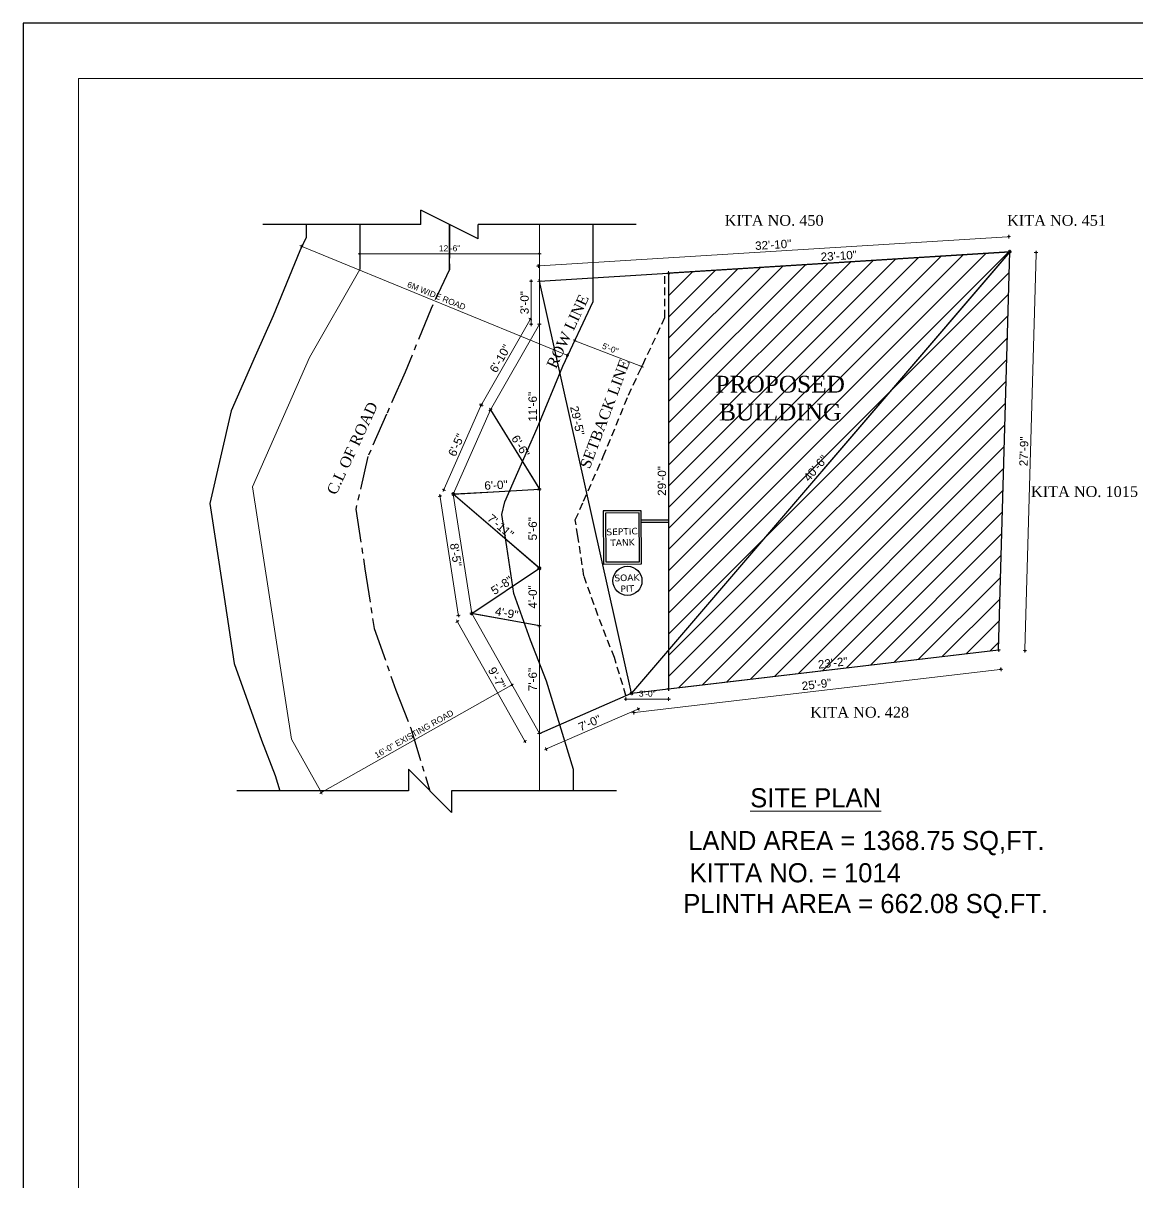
# Model space of a CAD drawing. Header units: inches. Extents: x 10143 to 20474, y -150 to 2442.
# Drawn here: x 17296 to 18228, y 1128 to 2098 of the extents above; entities that cross this region are included whole.
import ezdxf
from ezdxf.enums import TextEntityAlignment as Align

# ---------------------------------------------------------------- set-up
doc = ezdxf.new("R2010")
doc.units = ezdxf.units.IN
doc.header["$LTSCALE"] = 0.5
doc.header["$MEASUREMENT"] = 0
doc.header["$PDMODE"] = 66
doc.linetypes.add('CENTER2', pattern=[1.125, 0.75, -0.125, 0.125, -0.125])
doc.linetypes.add('DASHED2', pattern=[0.375, 0.25, -0.125])
for name, color, linetype, lineweight in [('A_hatch', 253, 'Continuous', 5), ('DW TEXT', 92, 'Continuous', 15), ('DW-SEC', 24, 'Continuous', 25), ('ELE1', 3, 'Continuous', 9), ('hatch', 9, 'Continuous', 0), ('Toilet', 7, 'Continuous', 25)]:
    doc.layers.add(name, color=color, linetype=linetype, lineweight=lineweight)
doc.styles.add('CEN', font='GOTHIC.TTF')
doc.styles.get("Standard").update_dxf_attribs({"font": 'arial.ttf'})
doc.dimstyles.new('S8', dxfattribs={"dimtxt": 5, "dimasz": 1, "dimexe": 6, "dimexo": 18, "dimgap": 1.9375, "dimtad": 1, "dimdec": 0, "dimzin": 3, "dimdsep": 46, "dimlunit": 4, "dimtxsty": 'Standard', "dimblk": 'dot 2', "dimcen": 12, "dimse1": 1, "dimse2": 1, "dimclrd": 1, "dimclre": 1, "dimclrt": 256, "dimadec": 0, "dimazin": 0, "dimtfac": 0.75, "dimtdec": 0, "dimtix": 1, "dimtmove": 1, "dimatfit": 3, "dimldrblk": 'DOT', "dimfxl": 1, "dimtolj": 1, "dimtzin": 0, "dimlwd": 9, "dimlwe": 9, "dimarcsym": 0})

# ---------------------------------------------------------------- blocks, each defined once
blk = doc.blocks.new('dot1')
at = {"layer": 'hatch'}
h = blk.add_hatch(color=256, dxfattribs=at)
edge = h.paths.add_edge_path()
edge.add_arc((0, 0), 1, 0, 360)
for p, q in [((3, 0), (-3, 0)), ((0, 3), (0, -3))]:
    blk.add_line(p, q, dxfattribs=at)
blk.add_circle((0, 0), 1, dxfattribs=at)
blk = doc.blocks.new('dot 2')
at = {"layer": 'hatch', "xscale": 0.5, "yscale": 0.5, "zscale": 0.5}
blk.add_blockref('dot1', (0, 0), dxfattribs=at)
blk = doc.blocks.new('*D2216')
at = {"layer": 'Defpoints', "color": 0, "transparency": 16777216}
for p in [(17686.78, 1774.37), (17647.69, 1707.46), (17655.69, 1703.93)]:
    blk.add_point(p, dxfattribs=at)
at = {"layer": 'Toilet', "color": 1, "lineweight": 9, "transparency": 16777216}
blk.add_line((17678.38, 1776.99), (17648.09, 1708.38), dxfattribs=at)
for p, rotation in [((17678.78, 1777.9), 66.18332484006677), ((17647.69, 1707.46), 246.1833248400668)]:
    blk.add_blockref('dot 2', p, dxfattribs=dict(at, rotation=rotation))
at = {"layer": 'Toilet', "transparency": 16777216, "insert": (17658.19, 1744.91), "char_height": 7, "attachment_point": 5, "rotation": 66.18332}
blk.add_mtext('\\A1;6\'-5"', dxfattribs=at)
blk = doc.blocks.new('_Dot')
at = {"color": 0, "linetype": 'ByBlock', "lineweight": -2}
blk.add_line((-0.5, 0), (-1, 0), dxfattribs=at)
at = {"color": 0, "linetype": 'ByBlock', "const_width": 0.5}
blk.add_lwpolyline([(-0.25, 0, 1), (0.25, 0, 1)], format="xyb", close=True, dxfattribs=at)
blk = doc.blocks.new('*D2217')
at = {"layer": 'Defpoints', "color": 0, "transparency": 16777216}
for p in [(17655.69, 1703.93), (17659.93, 1602.4), (17671.04, 1604.11)]:
    blk.add_point(p, dxfattribs=at)
at = {"layer": 'Toilet', "color": 1, "lineweight": 9, "transparency": 16777216}
blk.add_line((17644.72, 1701.23), (17659.78, 1603.38), dxfattribs=at)
for p, rotation in [((17644.57, 1702.22), 98.7459783766426), ((17659.93, 1602.4), 278.7459783766426)]:
    blk.add_blockref('dot 2', p, dxfattribs=dict(at, rotation=rotation))
at = {"layer": 'Toilet', "transparency": 16777216, "insert": (17657.7, 1653.15), "char_height": 7, "attachment_point": 5, "rotation": 278.74598}
blk.add_mtext('\\A1;8\'-5"', dxfattribs=at)
blk = doc.blocks.new('*D2218')
at = {"layer": 'Defpoints', "color": 0, "transparency": 16777216}
for p in [(17671.04, 1604.11), (17659.1, 1597.36), (17727.58, 1503.89)]:
    blk.add_point(p, dxfattribs=at)
at = {"layer": 'Toilet', "color": 1, "lineweight": 9, "transparency": 16777216}
blk.add_line((17715.14, 1498.02), (17659.59, 1596.49), dxfattribs=at)
for p, rotation in [((17659.1, 1597.36), 119.4291328499882), ((17715.63, 1497.15), 299.4291328499882)]:
    blk.add_blockref('dot 2', p, dxfattribs=dict(at, rotation=rotation))
at = {"layer": 'Toilet', "transparency": 16777216, "insert": (17692.16, 1549.97), "char_height": 7, "attachment_point": 5, "rotation": 299.42913}
blk.add_mtext('\\A1;9\'-7"', dxfattribs=at)
blk = doc.blocks.new('*D2219')
at = {"layer": 'Defpoints', "color": 0, "transparency": 16777216}
for p in [(17671.04, 1604.11), (17671.04, 1604.11), (17727.58, 1593.89)]:
    blk.add_point(p, dxfattribs=at)
at = {"layer": 'Toilet', "color": 1, "lineweight": 9, "transparency": 16777216}
blk.add_line((17726.59, 1594.07), (17672.03, 1603.93), dxfattribs=at)
for p, rotation in [((17671.04, 1604.11), 169.7612448606986), ((17727.58, 1593.89), 349.7612448606986)]:
    blk.add_blockref('dot 2', p, dxfattribs=dict(at, rotation=rotation))
at = {"layer": 'Toilet', "transparency": 16777216, "insert": (17700.29, 1604.42), "char_height": 7, "attachment_point": 5, "rotation": 349.76124}
blk.add_mtext('\\A1;4\'-9"', dxfattribs=at)
blk = doc.blocks.new('*D2220')
at = {"layer": 'Defpoints', "color": 0, "transparency": 16777216}
for p in [(17727.58, 1641.89), (17727.58, 1641.89), (17671.04, 1604.11)]:
    blk.add_point(p, dxfattribs=at)
at = {"layer": 'Toilet', "color": 1, "lineweight": 9, "transparency": 16777216}
blk.add_line((17671.87, 1604.66), (17726.74, 1641.34), dxfattribs=at)
for p, rotation in [((17727.58, 1641.89), 33.75990920513462), ((17671.04, 1604.11), 213.7599092051346)]:
    blk.add_blockref('dot 2', p, dxfattribs=dict(at, rotation=rotation))
at = {"layer": 'Toilet', "transparency": 16777216, "insert": (17696.25, 1627.58), "char_height": 7, "attachment_point": 5, "rotation": 33.75991}
blk.add_mtext('\\A1;5\'-8"', dxfattribs=at)
blk = doc.blocks.new('*D2221')
at = {"layer": 'Defpoints', "color": 0, "transparency": 16777216}
for p in [(17655.69, 1703.93), (17655.69, 1703.93), (17727.58, 1641.89)]:
    blk.add_point(p, dxfattribs=at)
at = {"layer": 'Toilet', "color": 1, "lineweight": 9, "transparency": 16777216}
blk.add_line((17726.82, 1642.55), (17656.44, 1703.28), dxfattribs=at)
for p, rotation in [((17655.69, 1703.93), 139.2079858776074), ((17727.58, 1641.89), 319.2079858776074)]:
    blk.add_blockref('dot 2', p, dxfattribs=dict(at, rotation=rotation))
at = {"layer": 'Toilet', "transparency": 16777216, "insert": (17695.19, 1677.04), "char_height": 7, "attachment_point": 5, "rotation": 319.20799}
blk.add_mtext('\\A1;7\'-11"', dxfattribs=at)
blk = doc.blocks.new('*D2222')
at = {"layer": 'Defpoints', "color": 0, "transparency": 16777216}
for p in [(17727.58, 1707.89), (17727.58, 1707.89), (17655.69, 1703.93)]:
    blk.add_point(p, dxfattribs=at)
at = {"layer": 'Toilet', "color": 1, "lineweight": 9, "transparency": 16777216}
blk.add_line((17656.68, 1703.99), (17726.58, 1707.84), dxfattribs=at)
for p, rotation in [((17727.58, 1707.89), 3.155220270786548), ((17655.69, 1703.93), 183.1552202707866)]:
    blk.add_blockref('dot 2', p, dxfattribs=dict(at, rotation=rotation))
at = {"layer": 'Toilet', "transparency": 16777216, "insert": (17691.33, 1711.42), "char_height": 7, "attachment_point": 5, "rotation": 3.15522}
blk.add_mtext('\\A1;6\'-0"', dxfattribs=at)
blk = doc.blocks.new('*D2223')
at = {"layer": 'Defpoints', "color": 0, "transparency": 16777216}
for p in [(17686.78, 1774.37), (17727.58, 1707.89), (17727.58, 1707.89)]:
    blk.add_point(p, dxfattribs=at)
at = {"layer": 'Toilet', "color": 1, "lineweight": 9, "transparency": 16777216}
blk.add_line((17687.3, 1773.52), (17727.05, 1708.75), dxfattribs=at)
for p, rotation in [((17686.78, 1774.37), 121.5366005046869), ((17727.58, 1707.89), 301.5366005046869)]:
    blk.add_blockref('dot 2', p, dxfattribs=dict(at, rotation=rotation))
at = {"layer": 'Toilet', "transparency": 16777216, "insert": (17711.88, 1744.02), "char_height": 7, "attachment_point": 5, "rotation": 301.5366}
blk.add_mtext('\\A1;6\'-6"', dxfattribs=at)
blk = doc.blocks.new('*D2201')
at = {"layer": 'Defpoints', "color": 0, "transparency": 16777216}
for p in [(17727.58, 1593.89), (17727.58, 1593.89), (17727.58, 1503.89)]:
    blk.add_point(p, dxfattribs=at)
at = {"layer": 'Toilet', "color": 1, "lineweight": 9, "transparency": 16777216}
blk.add_line((17727.58, 1504.89), (17727.58, 1592.89), dxfattribs=at)
for p, rotation in [((17727.58, 1593.89), 90), ((17727.58, 1503.89), 270)]:
    blk.add_blockref('dot 2', p, dxfattribs=dict(at, rotation=rotation))
at = {"layer": 'Toilet', "transparency": 16777216, "insert": (17722.06, 1548.89), "char_height": 7, "attachment_point": 5, "rotation": 90}
blk.add_mtext('\\A1;7\'-6"', dxfattribs=at)
blk = doc.blocks.new('*D2197')
at = {"layer": 'Defpoints', "color": 0, "transparency": 16777216}
for p in [(17727.58, 1641.89), (17727.58, 1641.89), (17727.58, 1593.89)]:
    blk.add_point(p, dxfattribs=at)
at = {"layer": 'Toilet', "color": 1, "lineweight": 9, "transparency": 16777216}
blk.add_line((17727.58, 1594.89), (17727.58, 1640.89), dxfattribs=at)
for p, rotation in [((17727.58, 1641.89), 90), ((17727.58, 1593.89), 270)]:
    blk.add_blockref('dot 2', p, dxfattribs=dict(at, rotation=rotation))
at = {"layer": 'Toilet', "transparency": 16777216, "insert": (17722.06, 1617.89), "char_height": 7, "attachment_point": 5, "rotation": 90}
blk.add_mtext('\\A1;4\'-0"', dxfattribs=at)
blk = doc.blocks.new('*D2202')
at = {"layer": 'Defpoints', "color": 0, "transparency": 16777216}
for p in [(17804.6, 1537.4), (17810.34, 1524.22), (17727.58, 1503.89)]:
    blk.add_point(p, dxfattribs=at)
at = {"layer": 'Toilet', "color": 1, "lineweight": 9, "transparency": 16777216}
blk.add_line((17734.23, 1491.12), (17809.42, 1523.82), dxfattribs=at)
for p, rotation in [((17810.34, 1524.22), 23.50869655944926), ((17733.31, 1490.72), 203.5086965594493)]:
    blk.add_blockref('dot 2', p, dxfattribs=dict(at, rotation=rotation))
at = {"layer": 'Toilet', "transparency": 16777216, "insert": (17769.62, 1512.52), "char_height": 7, "attachment_point": 5, "rotation": 23.5087}
blk.add_mtext('\\A1;7\'-0"', dxfattribs=at)
blk = doc.blocks.new('*D2203')
at = {"layer": 'Defpoints', "color": 0, "transparency": 16777216}
for p in [(18111.48, 1573.6), (18111.48, 1573.6), (17835.58, 1541.05)]:
    blk.add_point(p, dxfattribs=at)
at = {"layer": 'Toilet', "color": 1, "lineweight": 9, "transparency": 16777216}
blk.add_line((17836.57, 1541.17), (18110.48, 1573.48), dxfattribs=at)
for p, rotation in [((18111.48, 1573.6), 6.727351048225756), ((17835.58, 1541.05), 186.7273510482258)]:
    blk.add_blockref('dot 2', p, dxfattribs=dict(at, rotation=rotation))
at = {"layer": 'Toilet', "transparency": 16777216, "insert": (17972.88, 1562.8), "char_height": 7, "attachment_point": 5, "rotation": 6.72735}
blk.add_mtext('\\A1;23\'-2"', dxfattribs=at)
blk = doc.blocks.new('*D2204')
at = {"layer": 'Defpoints', "color": 0, "transparency": 16777216}
for p in [(18111.48, 1573.6), (18113.38, 1557.43), (17804.6, 1537.4)]:
    blk.add_point(p, dxfattribs=at)
at = {"layer": 'Toilet', "color": 1, "lineweight": 9, "transparency": 16777216}
blk.add_line((17807.5, 1521.35), (18112.39, 1557.32), dxfattribs=at)
for p, rotation in [((18113.38, 1557.43), 6.727351048229242), ((17806.51, 1521.23), 186.7273510482293)]:
    blk.add_blockref('dot 2', p, dxfattribs=dict(at, rotation=rotation))
at = {"layer": 'Toilet', "transparency": 16777216, "insert": (17959.3, 1544.81), "char_height": 7, "attachment_point": 5, "rotation": 6.72735}
blk.add_mtext('\\A1;25\'-9"', dxfattribs=at)
blk = doc.blocks.new('*D2205')
at = {"layer": 'Defpoints', "color": 0, "transparency": 16777216}
for p in [(18120.81, 1906.47), (18142.81, 1905.85), (18111.48, 1573.6)]:
    blk.add_point(p, dxfattribs=at)
at = {"layer": 'Toilet', "color": 1, "lineweight": 9, "transparency": 16777216}
blk.add_line((18133.5, 1573.98), (18142.78, 1904.85), dxfattribs=at)
for p, rotation in [((18142.81, 1905.85), 88.39404783827624), ((18133.48, 1572.98), 268.3940478382763)]:
    blk.add_blockref('dot 2', p, dxfattribs=dict(at, rotation=rotation))
at = {"layer": 'Toilet', "transparency": 16777216, "insert": (18132.63, 1739.57), "char_height": 7, "attachment_point": 5, "rotation": 88.39405}
blk.add_mtext('\\A1;27\'-9"', dxfattribs=at)
blk = doc.blocks.new('*D2206')
at = {"layer": 'Defpoints', "color": 0, "transparency": 16777216}
for p in [(18120.81, 1906.47), (17804.6, 1537.4), (17804.6, 1537.4)]:
    blk.add_point(p, dxfattribs=at)
at = {"layer": 'Toilet', "color": 1, "lineweight": 9, "transparency": 16777216}
blk.add_line((18120.16, 1905.71), (17805.25, 1538.16), dxfattribs=at)
for p, rotation in [((18120.81, 1906.47), 49.41106952184369), ((17804.6, 1537.4), 229.4110695218437)]:
    blk.add_blockref('dot 2', p, dxfattribs=dict(at, rotation=rotation))
at = {"layer": 'Toilet', "transparency": 16777216, "insert": (17958.52, 1725.52), "char_height": 7, "attachment_point": 5, "rotation": 49.41107}
blk.add_mtext('\\A1;40\'-6"', dxfattribs=at)
blk = doc.blocks.new('*D2207')
at = {"layer": 'Defpoints', "color": 0, "transparency": 16777216}
for p in [(17835.58, 1888.64), (17835.58, 1541.05), (17835.58, 1541.05)]:
    blk.add_point(p, dxfattribs=at)
at = {"layer": 'Toilet', "color": 1, "lineweight": 9, "transparency": 16777216}
blk.add_line((17835.58, 1887.64), (17835.58, 1542.05), dxfattribs=at)
for p, rotation in [((17835.58, 1888.64), 90), ((17835.58, 1541.05), 270)]:
    blk.add_blockref('dot 2', p, dxfattribs=dict(at, rotation=rotation))
at = {"layer": 'Toilet', "transparency": 16777216, "insert": (17830.06, 1714.85), "char_height": 7, "attachment_point": 5, "rotation": 90}
blk.add_mtext('\\A1;29\'-0"', dxfattribs=at)
blk = doc.blocks.new('*D2208')
at = {"layer": 'Defpoints', "color": 0, "transparency": 16777216}
for p in [(18120.81, 1906.47), (17835.58, 1888.64), (17835.58, 1888.64)]:
    blk.add_point(p, dxfattribs=at)
at = {"layer": 'Toilet', "color": 1, "lineweight": 9, "transparency": 16777216}
blk.add_line((18119.81, 1906.4), (17836.57, 1888.71), dxfattribs=at)
for p, rotation in [((18120.81, 1906.47), 3.575827605927469), ((17835.58, 1888.64), 183.5758276059275)]:
    blk.add_blockref('dot 2', p, dxfattribs=dict(at, rotation=rotation))
at = {"layer": 'Toilet', "transparency": 16777216, "insert": (17977.85, 1903.06), "char_height": 7, "attachment_point": 5, "rotation": 3.57583}
blk.add_mtext('\\A1;23\'-10"', dxfattribs=at)
blk = doc.blocks.new('*D2209')
at = {"layer": 'Defpoints', "color": 0, "transparency": 16777216}
for p in [(18120.02, 1919.12), (18120.81, 1906.47), (17727.58, 1881.89)]:
    blk.add_point(p, dxfattribs=at)
at = {"layer": 'Toilet', "color": 1, "lineweight": 9, "transparency": 16777216}
blk.add_line((17727.78, 1894.61), (18119.02, 1919.06), dxfattribs=at)
for p, rotation in [((18120.02, 1919.12), 3.575827605930799), ((17726.79, 1894.55), 183.5758276059308)]:
    blk.add_blockref('dot 2', p, dxfattribs=dict(at, rotation=rotation))
at = {"layer": 'Toilet', "transparency": 16777216, "insert": (17923.06, 1912.34), "char_height": 7, "attachment_point": 5, "rotation": 3.57583}
blk.add_mtext('\\A1;32\'-10"', dxfattribs=at)
blk = doc.blocks.new('*D2210')
at = {"layer": 'Defpoints', "color": 0, "transparency": 16777216}
for p in [(17727.58, 1881.89), (17727.58, 1881.89), (17804.6, 1537.4)]:
    blk.add_point(p, dxfattribs=at)
at = {"layer": 'Toilet', "color": 1, "lineweight": 9, "transparency": 16777216}
blk.add_line((17804.39, 1538.38), (17727.79, 1880.92), dxfattribs=at)
for p, rotation in [((17727.58, 1881.89), 102.6038913630152), ((17804.6, 1537.4), 282.6038913630152)]:
    blk.add_blockref('dot 2', p, dxfattribs=dict(at, rotation=rotation))
at = {"layer": 'Toilet', "transparency": 16777216, "insert": (17759.29, 1765.31), "char_height": 7, "attachment_point": 5, "rotation": 282.60389}
blk.add_mtext('\\A1;29\'-5"', dxfattribs=at)
blk = doc.blocks.new('*D2198')
at = {"layer": 'Defpoints', "color": 0, "transparency": 16777216}
for p in [(17757.21, 1832.23), (17813.31, 1810.53), (17813.31, 1810.53)]:
    blk.add_point(p, dxfattribs=at)
at = {"layer": 'Toilet', "color": 1, "lineweight": 9, "transparency": 16777216}
blk.add_line((17758.14, 1831.86), (17812.38, 1810.89), dxfattribs=at)
for p, rotation in [((17757.21, 1832.23), 158.8602142753303), ((17813.31, 1810.53), 338.8602142753302)]:
    blk.add_blockref('dot 2', p, dxfattribs=dict(at, rotation=rotation))
at = {"layer": 'Toilet', "transparency": 16777216, "insert": (17786.88, 1825.57), "char_height": 5, "attachment_point": 5, "rotation": 338.86021}
blk.add_mtext('\\A1;5\'-0"', dxfattribs=at)
blk = doc.blocks.new('*D2211')
at = {"layer": 'Defpoints', "color": 0, "transparency": 16777216}
for p in [(17727.58, 1845.89), (17679.23, 1778.68), (17686.78, 1774.37)]:
    blk.add_point(p, dxfattribs=at)
at = {"layer": 'Toilet', "color": 1, "lineweight": 9, "transparency": 16777216}
blk.add_line((17719.53, 1849.33), (17679.73, 1779.55), dxfattribs=at)
for p, rotation in [((17720.03, 1850.2), 60.29818041012634), ((17679.23, 1778.68), 240.2981804101263)]:
    blk.add_blockref('dot 2', p, dxfattribs=dict(at, rotation=rotation))
at = {"layer": 'Toilet', "transparency": 16777216, "insert": (17694.84, 1817.17), "char_height": 7, "attachment_point": 5, "rotation": 60.29818}
blk.add_mtext('\\A1;6\'-10"', dxfattribs=at)
blk = doc.blocks.new('*D2212')
at = {"layer": 'Defpoints', "color": 0, "transparency": 16777216}
for p in [(17727.58, 1881.89), (17720.78, 1845.89), (17727.58, 1845.89)]:
    blk.add_point(p, dxfattribs=at)
at = {"layer": 'Toilet', "color": 1, "lineweight": 9, "transparency": 16777216}
blk.add_line((17720.78, 1880.89), (17720.78, 1846.89), dxfattribs=at)
for p, rotation in [((17720.78, 1881.89), 90), ((17720.78, 1845.89), 270)]:
    blk.add_blockref('dot 2', p, dxfattribs=dict(at, rotation=rotation))
at = {"layer": 'Toilet', "transparency": 16777216, "insert": (17715.26, 1863.89), "char_height": 7, "attachment_point": 5, "rotation": 90}
blk.add_mtext('\\A1;3\'-0"', dxfattribs=at)
blk = doc.blocks.new('*D2213')
at = {"color": 1, "lineweight": 9, "transparency": 16777216}
blk.add_line((17703.87, 1543.88), (17546.23, 1454.95), dxfattribs=at)
at = {"layer": 'Defpoints', "color": 0, "transparency": 16777216}
for p in [(17699.31, 1554), (17539.92, 1464.08), (17545.35, 1454.45)]:
    blk.add_point(p, dxfattribs=at)
at = {"color": 1, "lineweight": 9, "transparency": 16777216}
for p, rotation in [((17704.74, 1544.37), 29.42913284998708), ((17545.35, 1454.45), 209.4291328499871)]:
    blk.add_blockref('dot 2', p, dxfattribs=dict(at, rotation=rotation))
at = {"transparency": 16777216, "insert": (17622.83, 1503.35), "char_height": 5, "attachment_point": 5, "rotation": 29.42913}
blk.add_mtext('\\A1;16\'-0" {\\fArial TUR|b0|i0|c162|p34;E}XISTING ROAD', dxfattribs=at)
blk = doc.blocks.new('*D2214')
at = {"color": 1, "lineweight": 9, "transparency": 16777216}
blk.add_line((17749.98, 1820.36), (17529.77, 1910.66), dxfattribs=at)
at = {"layer": 'Defpoints', "color": 0, "transparency": 16777216}
for p in [(17528.85, 1911.04), (17525.05, 1901.77), (17747.1, 1810.71)]:
    blk.add_point(p, dxfattribs=at)
at = {"color": 1, "lineweight": 9, "transparency": 16777216}
for p, rotation in [((17528.85, 1911.04), 157.7033724257379), ((17750.9, 1819.98), 337.7033724257379)]:
    blk.add_blockref('dot 2', p, dxfattribs=dict(at, rotation=rotation))
at = {"transparency": 16777216, "insert": (17641.59, 1869.69), "char_height": 5, "attachment_point": 5, "rotation": 337.70337}
blk.add_mtext('\\A1;6M WIDE ROAD', dxfattribs=at)
blk = doc.blocks.new('*D2215')
at = {"layer": 'Defpoints', "color": 0, "transparency": 16777216}
for p in [(17577.58, 1910.52), (17727.58, 1910.52), (17727.58, 1904.86)]:
    blk.add_point(p, dxfattribs=at)
at = {"layer": 'Toilet', "color": 1, "lineweight": 9, "transparency": 16777216}
blk.add_line((17578.58, 1904.86), (17726.58, 1904.86), dxfattribs=at)
at = {"layer": 'Toilet', "color": 1, "lineweight": 9, "transparency": 16777216, "rotation": 180}
blk.add_blockref('dot 2', (17577.58, 1904.86), dxfattribs=at)
at = {"layer": 'Toilet', "color": 1, "lineweight": 9, "transparency": 16777216}
blk.add_blockref('dot 2', (17727.58, 1904.86), dxfattribs=at)
at = {"layer": 'Toilet', "transparency": 16777216, "insert": (17652.58, 1909.35), "char_height": 5, "attachment_point": 5}
blk.add_mtext('\\A1;12\'-6"', dxfattribs=at)
blk = doc.blocks.new('*D2199')
at = {"layer": 'Defpoints', "color": 0, "transparency": 16777216}
for p in [(17727.58, 1707.89), (17727.58, 1707.89), (17727.58, 1641.89)]:
    blk.add_point(p, dxfattribs=at)
at = {"layer": 'Toilet', "color": 1, "lineweight": 9, "transparency": 16777216}
blk.add_line((17727.58, 1642.89), (17727.58, 1706.89), dxfattribs=at)
for p, rotation in [((17727.58, 1707.89), 90), ((17727.58, 1641.89), 270)]:
    blk.add_blockref('dot 2', p, dxfattribs=dict(at, rotation=rotation))
at = {"layer": 'Toilet', "transparency": 16777216, "insert": (17722.06, 1674.89), "char_height": 7, "attachment_point": 5, "rotation": 90}
blk.add_mtext('\\A1;5\'-6"', dxfattribs=at)
blk = doc.blocks.new('*D2200')
at = {"layer": 'Defpoints', "color": 0, "transparency": 16777216}
for p in [(17727.58, 1845.89), (17727.58, 1845.89), (17727.58, 1707.89)]:
    blk.add_point(p, dxfattribs=at)
at = {"layer": 'Toilet', "color": 1, "lineweight": 9, "transparency": 16777216}
blk.add_line((17727.58, 1708.89), (17727.58, 1844.89), dxfattribs=at)
for p, rotation in [((17727.58, 1845.89), 90), ((17727.58, 1707.89), 270)]:
    blk.add_blockref('dot 2', p, dxfattribs=dict(at, rotation=rotation))
at = {"layer": 'Toilet', "transparency": 16777216, "insert": (17722.06, 1776.89), "char_height": 7, "attachment_point": 5, "rotation": 90}
blk.add_mtext('\\A1;11\'-6"', dxfattribs=at)
blk = doc.blocks.new('*D2224')
at = {"layer": 'Defpoints', "color": 0, "transparency": 16777216}
for p in [(17835.58, 1542.05), (17800, 1535.4), (17835.58, 1532.51)]:
    blk.add_point(p, dxfattribs=at)
at = {"layer": 'Toilet', "color": 1, "lineweight": 9, "transparency": 16777216}
blk.add_line((17801, 1532.51), (17834.58, 1532.51), dxfattribs=at)
at = {"layer": 'Toilet', "color": 1, "lineweight": 9, "transparency": 16777216, "rotation": 180}
blk.add_blockref('dot 2', (17800, 1532.51), dxfattribs=at)
at = {"layer": 'Toilet', "color": 1, "lineweight": 9, "transparency": 16777216}
blk.add_blockref('dot 2', (17835.58, 1532.51), dxfattribs=at)
at = {"layer": 'Toilet', "transparency": 16777216, "insert": (17817.79, 1537), "char_height": 5, "attachment_point": 5}
blk.add_mtext('\\A1;3\'-0"', dxfattribs=at)

msp = doc.modelspace()

# ---------------------------------------------------------------- hatches: boundary and pattern name
at = {"layer": 'DW-SEC'}
h = msp.add_hatch(dxfattribs=at)
h.set_pattern_fill('ANSI31', color=256, scale=100)
h.set_pattern_definition([(45, (8938.412, 3614.368), (-8.838835, 8.838835), [])])
h.paths.add_polyline_path([(18120.81, 1906.47), (17835.58, 1573.55), (17835.58, 1541.05), (18111.48, 1573.6)])
h.paths.add_polyline_path([(18120.81, 1906.47), (17835.58, 1888.64), (17835.58, 1573.55)], flags=17)
h.paths.add_polyline_path([(17954.9, 1710.13), (17973.39, 1731.71), (17962.43, 1741.09), (17943.95, 1719.52)], flags=24)
h.paths.add_polyline_path([(17872.81, 1757.46), (17985.5, 1757.46), (17985.5, 1810.69), (17872.81, 1810.69)], flags=24)

# ---------------------------------------------------------------- linework, layer by layer
at = {"color": 4, "ltscale": 5}
for p, q in [((17812.81, 1680.52), (17835.58, 1680.52)), ((17812.86, 1682.35), (17835.58, 1682.35))]:
    msp.add_line(p, q, dxfattribs=at)
for points in [[(17813.01, 1645.47), (17812.76, 1689.94), (17781.05, 1689.81), (17781.3, 1645.33)], [(17811.17, 1647.29), (17810.94, 1688.1), (17782.89, 1687.99), (17783.12, 1647.17)]]:
    msp.add_lwpolyline(points, close=True, dxfattribs=at)
msp.add_circle((17801.21, 1631.35), 12.18, dxfattribs=at)
at = {"layer": 'A_hatch', "color": 11, "ltscale": 5}
for p, q in [((17577.58, 1891.72), (17577.58, 1929.31)), ((17727.58, 1881.89), (17727.58, 1929.31)), ((17577.58, 1891.72), (17535.49, 1817.94)), ((17727.58, 1881.89), (17727.58, 1503.89)), ((17727.58, 1881.89), (17727.58, 1845.89)), ((17727.58, 1845.89), (17686.78, 1774.37)), ((17535.49, 1817.94), (17487.82, 1709.95)), ((17686.78, 1774.37), (17655.69, 1703.93)), ((17487.82, 1709.95), (17520.29, 1498.89)), ((17655.69, 1703.93), (17671.04, 1604.11)), ((17727.58, 1503.89), (17671.04, 1604.11)), ((17727.58, 1503.89), (17727.58, 1455.83)), ((17544.58, 1455.83), (17520.29, 1498.89))]:
    msp.add_line(p, q, dxfattribs=at)
at = {"layer": 'Defpoints'}
msp.add_lwpolyline([(20473.76, 2097.54), (17296.16, 2097.54), (17296.16, -150.43), (20473.76, -150.43)], close=True, dxfattribs=at)
at = {"layer": 'ELE1'}
msp.add_lwpolyline([(17342.47, 2051.22), (20427.44, 2051.22), (20427.44, -104.11), (17342.47, -104.11)], close=True, dxfattribs=at)
at = {"layer": 'Toilet'}
for p, q in [((17628.58, 1929.31), (17628.58, 1941.31)), ((17676.58, 1917.31), (17628.58, 1941.31)), ((17628.58, 1929.31), (17496.58, 1929.31)), ((17652.58, 1917.31), (17652.58, 1929.31)), ((17652.58, 1891.72), (17652.58, 1929.31)), ((17808.58, 1929.31), (17676.58, 1929.31)), ((17676.58, 1917.31), (17676.58, 1929.31)), ((17727.58, 1881.89), (18120.81, 1906.47)), ((18120.81, 1906.47), (17804.6, 1537.4)), ((18111.48, 1573.6), (18120.81, 1906.47)), ((17804.6, 1537.4), (17727.58, 1881.89)), ((17686.78, 1774.37), (17727.58, 1707.89)), ((17655.69, 1703.93), (17727.58, 1707.89)), ((17727.58, 1641.89), (17655.69, 1703.93)), ((17671.04, 1604.11), (17727.58, 1641.89)), ((17727.58, 1593.89), (17671.04, 1604.11)), ((17804.6, 1537.4), (18111.48, 1573.6)), ((17727.58, 1503.89), (17804.6, 1537.4)), ((17618.08, 1473.83), (17618.08, 1455.83)), ((17654.08, 1437.83), (17618.08, 1473.83)), ((17618.08, 1455.83), (17474.63, 1455.83)), ((17792.08, 1455.83), (17654.08, 1455.83)), ((17654.08, 1455.83), (17654.08, 1437.83))]:
    msp.add_line(p, q, dxfattribs=at)
at = {"layer": 'Toilet', "color": 2, "true_color": 0xf1eb1f}
msp.add_line((17577.58, 1929.31), (17577.58, 1891.72), dxfattribs=at)
at = {"layer": 'Toilet'}
for points in [[(17532.58, 1929.31), (17532.58, 1918.5), (17527.32, 1907.32), (17505, 1852.87), (17490.09, 1819.11), (17469.97, 1773.51), (17452.03, 1695.94), (17463.22, 1623.23), (17472.6, 1562.22), (17495.23, 1498.11), (17506.7, 1468.72), (17510.63, 1455.83)], [(17756.08, 1455.83), (17756.08, 1473.71), (17733.6, 1547.46), (17720.23, 1581.71), (17706.4, 1620.9), (17700.43, 1659.72), (17696.26, 1686.83), (17698.69, 1697.35), (17709.66, 1722.19), (17725.85, 1758.87), (17747.1, 1810.71), (17772.58, 1864.94), (17772.58, 1929.31)]]:
    msp.add_lwpolyline(points, dxfattribs=at)
at = {"layer": 'Toilet', "linetype": 'CENTER2', "ltscale": 75}
msp.add_lwpolyline([(17652.58, 1929.31), (17652.58, 1891.72), (17637.21, 1859.02), (17615.42, 1805.87), (17599.87, 1770.65), (17584.33, 1735.43), (17574.14, 1691.39), (17581.82, 1641.47), (17589.5, 1591.56), (17607.73, 1539.91), (17620.15, 1508.09), (17636.08, 1455.83)], dxfattribs=at)
at = {"layer": 'Toilet'}
msp.add_lwpolyline([(18120.81, 1906.47), (17835.58, 1888.64), (17835.58, 1541.05), (18111.48, 1573.6)], close=True, dxfattribs=at)
at = {"layer": 'Toilet', "linetype": 'DASHED2', "ltscale": 50}
msp.add_lwpolyline([(17800, 1535.4), (17790.33, 1567.15), (17776.48, 1602.61), (17764.85, 1635.57), (17759.73, 1668.84), (17757.65, 1682.35), (17764.55, 1697.96), (17781.06, 1735.37), (17802.05, 1786.56), (17832.58, 1851.55), (17832.58, 1888.46)], dxfattribs=at)

# ---------------------------------------------------------------- texts
at = {"attachment_point": 2}
for s, width, insert, char_height in [('{\\fTimes New Roman|b0|i0|c0|p18;KITA NO. 450}', 111.9394, (17923.84, 1937.21), 9), ('{\\fTimes New Roman|b0|i0|c0|p18;KITA NO. 451}', 111.9394, (18159.91, 1937.21), 9), ('{\\fTimes New Roman|b0|i0|c0|p18;PROPOSED BUILDING}', 139.5602, (17928.93, 1802.77), 14), ('{\\fTimes New Roman|b0|i0|c0|p18;KITA NO. 1015}', 111.9394, (18183.26, 1710.46), 9), ('{\\fTimes New Roman|b0|i0|c0|p18;KITA NO. 428}', 111.9394, (17995.33, 1526.02), 9)]:
    msp.add_mtext_dynamic_manual_height_columns(s, width=width, gutter_width=50, heights=[0], dxfattribs=dict(at, insert=insert, char_height=char_height))
at = {"char_height": 9, "attachment_point": 2}
for s, insert, rotation in [('{\\fTimes New Roman|b0|i0|c0|p18;ROW LINE}', (17747.18, 1841.87), 65), ('{\\fTimes New Roman|b0|i0|c0|p18;SETBACK LINE}', (17778.17, 1772.64), 69.36431), ('{\\fTimes New Roman|b0|i0|c0|p18;C.L OF ROAD}', (17567.1, 1744.15), 65)]:
    msp.add_mtext_dynamic_manual_height_columns(s, width=111.9394, gutter_width=50, heights=[0], dxfattribs=dict(at, insert=insert, rotation=rotation))
at = {"color": 0, "char_height": 5.4884, "width": 97.8815, "attachment_point": 2, "rotation": 1.93532}
for s, insert in [('{\\fVerdana|b0|i0|c0|p34;SEPTIC \\PTANK}', (17796.63, 1675.33)), ('{\\fVerdana|b0|i0|c0|p34;SOAK \\PPIT}', (17800.65, 1636.76))]:
    msp.add_mtext(s, dxfattribs=dict(at, insert=insert))
at = {"layer": 'DW TEXT', "ltscale": 0.13, "style": 'CEN'}
for s, p in [('%%USITE PLAN', (17958.52, 1450)), ('LAND AREA = 1368.75 SQ,FT.', (18000.89, 1414.27)), ('KITTA NO. = 1014  ', (17947.45, 1387.35)), ('PLINTH AREA = 662.08 SQ.FT.', (18000.38, 1361.6))]:
    msp.add_text(s, height=16, dxfattribs=at).set_placement(p, align=Align.MIDDLE_CENTER)

# ---------------------------------------------------------------- dimensions: what is measured, and where the dimension line sits
for p1, p2, distance, text, picture, middle in [((17747.1, 1810.71), (17525.05, 1901.77), -10.01, '6M WIDE ROAD', '*D2214', (17641.59, 1869.69)), ((17699.31, 1554), (17539.92, 1464.08), 11.05, '16\'-0" {\\fArial TUR|b0|i0|c162|p34;E}XISTING ROAD', '*D2213', (17622.83, 1503.35))]:
    dim = msp.add_aligned_dim(p1=p1, p2=p2, distance=distance, text=text, dimstyle='S8', override={"dimfxl": 2, "dimfxlon": 1, "dimarcsym": 1})
    dim.commit()
    dim.dimension.update_dxf_attribs({"geometry": picture, "text_midpoint": middle})
at = {"layer": 'Toilet'}
for p1, p2, distance, override, picture, middle in [((17727.58, 1881.89), (18120.81, 1906.47), 12.68, {"dimtxt": 7, "dimfxl": 2, "dimfxlon": 1, "dimarcsym": 1}, '*D2209', (17923.06, 1912.34)), ((18120.81, 1906.47), (17804.6, 1537.4), 0, {"dimtxt": 7, "dimfxl": 2, "dimfxlon": 1, "dimarcsym": 1}, '*D2206', (17958.52, 1725.52)), ((18120.81, 1906.47), (17835.58, 1888.64), 0, {"dimtxt": 7, "dimfxl": 2, "dimfxlon": 1, "dimarcsym": 1}, '*D2208', (17977.85, 1903.06)), ((18111.48, 1573.6), (18120.81, 1906.47), -22.01, {"dimtxt": 7, "dimfxl": 2, "dimfxlon": 1, "dimarcsym": 1}, '*D2205', (18132.63, 1739.57)), ((17727.58, 1845.89), (17686.78, 1774.37), -8.69, {"dimtxt": 7, "dimfxl": 2, "dimfxlon": 1, "dimarcsym": 1}, '*D2211', (17694.84, 1817.17)), ((17757.21, 1832.23), (17813.31, 1810.53), 0, {"dimfxl": 2, "dimfxlon": 1, "dimarcsym": 1}, '*D2198', (17786.88, 1825.57)), ((17686.78, 1774.37), (17655.69, 1703.93), -8.74, {"dimtxt": 7, "dimfxl": 2, "dimfxlon": 1, "dimarcsym": 1}, '*D2216', (17658.19, 1744.91)), ((17686.78, 1774.37), (17727.58, 1707.89), 0, {"dimtxt": 7, "dimfxl": 2, "dimfxlon": 1, "dimarcsym": 1}, '*D2223', (17711.88, 1744.02)), ((17655.69, 1703.93), (17727.58, 1707.89), 0, {"dimtxt": 7, "dimfxl": 2, "dimfxlon": 1, "dimarcsym": 1}, '*D2222', (17691.33, 1711.42)), ((17655.69, 1703.93), (17671.04, 1604.11), -11.24, {"dimtxt": 7, "dimfxl": 2, "dimfxlon": 1, "dimarcsym": 1}, '*D2217', (17657.7, 1653.15)), ((17727.58, 1641.89), (17655.69, 1703.93), 0, {"dimtxt": 7, "dimfxl": 2, "dimfxlon": 1, "dimarcsym": 1}, '*D2221', (17695.19, 1677.04)), ((17671.04, 1604.11), (17727.58, 1641.89), 0, {"dimtxt": 7, "dimfxl": 2, "dimfxlon": 1, "dimarcsym": 1}, '*D2220', (17696.25, 1627.58)), ((17727.58, 1593.89), (17671.04, 1604.11), 0, {"dimtxt": 7, "dimfxl": 2, "dimfxlon": 1, "dimarcsym": 1}, '*D2219', (17700.29, 1604.42)), ((17727.58, 1503.89), (17671.04, 1604.11), 13.72, {"dimtxt": 7, "dimfxl": 2, "dimfxlon": 1, "dimarcsym": 1}, '*D2218', (17692.16, 1549.97)), ((17804.6, 1537.4), (18111.48, 1573.6), -16.28, {"dimtxt": 7, "dimfxl": 2, "dimfxlon": 1, "dimarcsym": 1}, '*D2204', (17959.3, 1544.81)), ((17835.58, 1541.05), (18111.48, 1573.6), 0, {"dimtxt": 7, "dimfxl": 2, "dimfxlon": 1, "dimarcsym": 1}, '*D2203', (17972.88, 1562.8)), ((17727.58, 1503.89), (17804.6, 1537.4), -14.37, {"dimtxt": 7, "dimfxl": 2, "dimfxlon": 1, "dimarcsym": 1}, '*D2202', (17769.62, 1512.52))]:
    dim = msp.add_aligned_dim(p1=p1, p2=p2, distance=distance, dimstyle='S8', override=override, dxfattribs=at)
    dim.commit()
    dim.dimension.update_dxf_attribs({"geometry": picture, "text_midpoint": middle})
for base, p1, p2, picture, middle in [((17727.58, 1904.86), (17577.58, 1910.52), (17727.58, 1910.52), '*D2215', (17652.58, 1909.35)), ((17835.58, 1532.51), (17800, 1535.4), (17835.58, 1542.05), '*D2224', (17817.79, 1537))]:
    dim = msp.add_linear_dim(base=base, p1=p1, p2=p2, dimstyle='S8', override={"dimfxl": 2, "dimfxlon": 1, "dimarcsym": 1}, dxfattribs=at)
    dim.commit()
    dim.dimension.update_dxf_attribs({"geometry": picture, "text_midpoint": middle})
for base, p1, p2, picture, middle in [((17720.78, 1845.89), (17727.58, 1881.89), (17727.58, 1845.89), '*D2212', (17715.26, 1863.89)), ((17835.58, 1541.05), (17835.58, 1888.64), (17835.58, 1541.05), '*D2207', (17830.06, 1714.85)), ((17727.58, 1845.89), (17727.58, 1707.89), (17727.58, 1845.89), '*D2200', (17722.06, 1776.89)), ((17727.58, 1707.89), (17727.58, 1641.89), (17727.58, 1707.89), '*D2199', (17722.06, 1674.89)), ((17727.58, 1641.89), (17727.58, 1593.89), (17727.58, 1641.89), '*D2197', (17722.06, 1617.89)), ((17727.58, 1593.89), (17727.58, 1503.89), (17727.58, 1593.89), '*D2201', (17722.06, 1548.89))]:
    dim = msp.add_linear_dim(base=base, p1=p1, p2=p2, angle=90, dimstyle='S8', override={"dimtxt": 7, "dimfxl": 2, "dimfxlon": 1, "dimarcsym": 1}, dxfattribs=at)
    dim.commit()
    dim.dimension.update_dxf_attribs({"geometry": picture, "text_midpoint": middle})
dim = msp.add_linear_dim(base=(17727.58, 1881.89), p1=(17804.6, 1537.4), p2=(17727.58, 1881.89), angle=102.60389, dimstyle='S8', override={"dimtxt": 7, "dimfxl": 2, "dimfxlon": 1, "dimarcsym": 1}, dxfattribs=at)
dim.commit()
dim.dimension.update_dxf_attribs({"geometry": '*D2210', "text_midpoint": (17753.91, 1764.11), "dimtype": 161})

doc.saveas('drawing.dxf')
